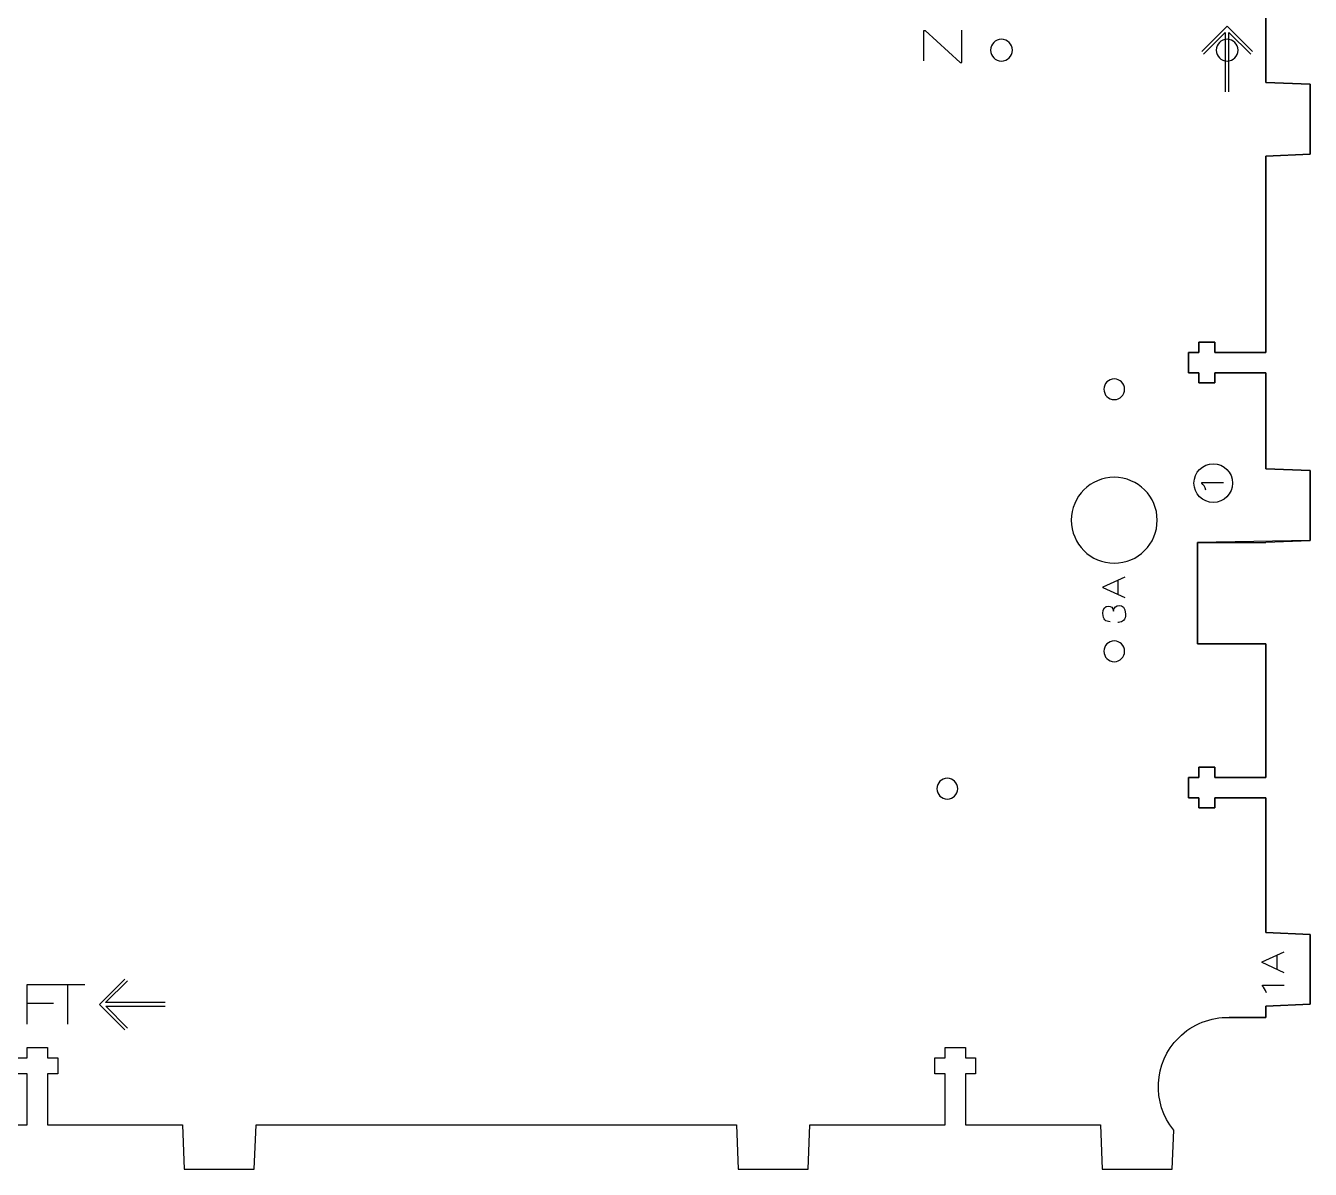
# Model space of a CAD drawing. Header units: millimetres. Extents: x -1200 to 608, y -610 to 472.
# Drawn here: x 389.9 to 566.4, y -370.1 to -212.9 of the extents above; entities that cross this region are included whole.
import ezdxf

# ---------------------------------------------------------------- set-up
doc = ezdxf.new("R2010")
doc.units = ezdxf.units.MM
for name, color, linetype, true_color in [('CHANGED_PARTS', 3, 'Continuous', 0x00ff00), ('CUTS', 1, 'Continuous', 0xff0000), ('ORIGIONAL_PARTS_THAT_WERE_', 6, 'Continuous', 0xff00ff), ('TEXT', 5, 'Continuous', 0x0000ff)]:
    doc.layers.add(name, color=color, linetype=linetype, true_color=true_color)

msp = doc.modelspace()

# ---------------------------------------------------------------- linework, layer by layer
at = {"layer": 'CHANGED_PARTS'}
for p, q in [((560.31, -180.84), (560.31, -220.74)), ((560.31, -220.74), (566.4, -220.99)), ((566.4, -220.99), (566.4, -230.59)), ((566.4, -230.59), (560.31, -230.84)), ((560.31, -230.84), (560.31, -257.82)), ((553.29, -256.42), (551.09, -256.42)), ((551.09, -256.42), (551.09, -257.82)), ((553.29, -257.82), (553.29, -256.42)), ((551.09, -257.82), (549.65, -257.82)), ((549.65, -257.82), (549.65, -260.62)), ((560.31, -257.82), (553.29, -257.82)), ((549.65, -260.62), (551.09, -260.62)), ((551.09, -260.62), (551.09, -262.02)), ((553.29, -262.02), (553.29, -260.62)), ((553.29, -260.62), (560.31, -260.62)), ((560.31, -260.62), (560.31, -273.81)), ((551.09, -262.02), (553.29, -262.02)), ((560.31, -273.81), (566.4, -274.06)), ((566.4, -274.06), (566.4, -283.66)), ((566.4, -283.66), (550.92, -283.96)), ((550.92, -283.96), (550.92, -297.86)), ((550.92, -297.86), (560.31, -297.86)), ((560.31, -297.86), (560.31, -316.21)), ((553.29, -314.81), (551.09, -314.81)), ((551.09, -314.81), (551.09, -316.21)), ((553.29, -316.21), (553.29, -314.81)), ((551.09, -316.21), (549.65, -316.21)), ((549.65, -316.21), (549.65, -319.01)), ((560.31, -316.21), (553.29, -316.21)), ((549.65, -319.01), (551.09, -319.01)), ((551.09, -319.01), (551.09, -320.41)), ((553.29, -320.41), (553.29, -319.01)), ((553.29, -319.01), (560.31, -319.01)), ((560.31, -319.01), (560.31, -337.53)), ((551.09, -320.41), (553.29, -320.41)), ((560.31, -337.53), (566.4, -337.78)), ((566.4, -337.78), (566.4, -347.38)), ((566.4, -347.38), (560.31, -347.63)), ((560.31, -347.63), (560.31, -349.19)), ((560.31, -349.19), (555.25, -349.19))]:
    msp.add_line(p, q, dxfattribs=at)
at = {"layer": 'CUTS', "color": 1, "true_color": 0xff0000}
for points in [[(388.74, -354.74), (390.14, -354.74), (390.14, -353.3), (392.94, -353.3), (392.94, -354.74), (394.34, -354.74), (394.34, -356.94), (392.94, -356.94), (392.94, -363.96), (411.47, -363.96), (411.72, -370.05), (421.32, -370.05), (421.57, -363.96), (487.56, -363.96), (487.81, -370.05), (497.41, -370.05), (497.66, -363.96), (516.22, -363.96), (516.22, -356.94), (514.82, -356.94), (514.82, -354.74), (516.22, -354.74), (516.22, -353.3), (519.02, -353.3), (519.02, -354.74), (520.42, -354.74), (520.42, -356.94), (519.02, -356.94), (519.02, -363.96), (537.57, -363.96), (537.82, -370.05), (547.42, -370.05), (547.64, -364.68)], [(371.57, -363.96), (390.14, -363.96), (390.14, -356.94), (388.74, -356.94)]]:
    msp.add_lwpolyline(points, dxfattribs=at)
for points in [[(523.97, -214.8), (523.14, -214.8), (522.47, -215.47), (522.47, -216.3)], [(525.47, -216.3), (525.47, -215.47), (524.8, -214.8), (523.97, -214.8)], [(554.97, -214.8), (554.14, -214.8), (553.47, -215.47), (553.47, -216.3)], [(556.47, -216.3), (556.47, -215.47), (555.8, -214.8), (554.97, -214.8)], [(522.47, -216.3), (522.47, -217.12), (523.14, -217.8), (523.97, -217.8)], [(523.97, -217.8), (524.8, -217.8), (525.47, -217.12), (525.47, -216.3)], [(553.47, -216.3), (553.47, -217.12), (554.14, -217.8), (554.97, -217.8)], [(554.97, -217.8), (555.8, -217.8), (556.47, -217.12), (556.47, -216.3)], [(539.47, -261.46), (538.68, -261.46), (538.04, -262.1), (538.04, -262.88)], [(538.04, -262.88), (538.04, -263.67), (538.68, -264.31), (539.47, -264.31)], [(540.89, -262.88), (540.89, -262.1), (540.26, -261.46), (539.47, -261.46)], [(539.47, -264.31), (540.26, -264.31), (540.89, -263.67), (540.89, -262.88)], [(539.47, -274.98), (536.21, -274.98), (533.57, -277.62), (533.57, -280.88)], [(545.37, -280.88), (545.37, -277.62), (542.73, -274.98), (539.47, -274.98)], [(533.57, -280.88), (533.57, -284.14), (536.21, -286.78), (539.47, -286.78)], [(539.47, -286.78), (542.73, -286.78), (545.37, -284.14), (545.37, -280.88)], [(539.47, -297.46), (538.68, -297.46), (538.04, -298.1), (538.04, -298.88)], [(540.89, -298.88), (540.89, -298.1), (540.26, -297.46), (539.47, -297.46)], [(538.04, -298.88), (538.04, -299.67), (538.68, -300.31), (539.47, -300.31)], [(539.47, -300.31), (540.26, -300.31), (540.89, -299.67), (540.89, -298.88)], [(516.54, -316.33), (515.75, -316.33), (515.11, -316.97), (515.11, -317.76)], [(517.96, -317.76), (517.96, -316.97), (517.32, -316.33), (516.54, -316.33)], [(515.11, -317.76), (515.11, -318.55), (515.75, -319.18), (516.54, -319.18)], [(516.54, -319.18), (517.32, -319.18), (517.96, -318.55), (517.96, -317.76)], [(548.32, -351.97), (550.22, -350.06), (552.74, -349.14), (555.25, -349.19)], [(547.64, -364.68), (544.61, -360.94), (544.84, -355.44), (548.32, -351.97)]]:
    msp.add_open_spline(points, degree=3, dxfattribs=at)
at = {"layer": 'ORIGIONAL_PARTS_THAT_WERE_', "color": 6, "true_color": 0xff00ff}
msp.add_lwpolyline([(555.25, -349.19), (560.31, -349.19), (560.31, -347.63), (566.4, -347.38), (566.4, -337.78), (560.31, -337.53), (560.31, -319.01), (553.29, -319.01), (553.29, -320.41), (551.09, -320.41), (551.09, -319.01), (549.65, -319.01), (549.65, -316.21), (551.09, -316.21), (551.09, -314.81), (553.29, -314.81), (553.29, -316.21), (560.31, -316.21), (560.31, -297.86), (550.92, -297.86), (550.92, -283.96), (560.31, -283.96), (560.31, -283.91), (566.4, -283.66), (566.4, -274.06), (560.31, -273.81), (560.31, -260.62), (553.29, -260.62), (553.29, -262.02), (551.09, -262.02), (551.09, -260.62), (549.65, -260.62), (549.65, -257.82), (551.09, -257.82), (551.09, -256.42), (553.29, -256.42), (553.29, -257.82), (560.31, -257.82), (560.31, -230.84), (566.4, -230.59), (566.4, -220.99), (560.31, -220.74), (560.31, -180.84)], dxfattribs=at)
at = {"layer": 'TEXT', "color": 5, "true_color": 0x0000ff}
for points in [[(513.32, -217.75), (513.32, -213.61), (513.5, -213.61), (518.32, -218), (518.53, -218), (518.53, -213.53)], [(551.49, -216.48), (554.97, -213), (558.45, -216.48)], [(551.73, -216.85), (554.72, -213.86), (554.72, -222.03)], [(555.22, -222.03), (555.22, -213.86), (558.22, -216.86)], [(551.49, -275.79), (551.49, -275.68), (554.46, -275.68)], [(540.98, -291.54), (537.96, -290.15), (537.96, -290.04), (540.98, -288.65)], [(539.98, -289.11), (539.98, -291.09)], [(539.36, -293.38), (539.37, -293.38)], [(562.81, -343.05), (559.79, -341.66), (559.79, -341.55), (562.81, -340.16)], [(561.81, -340.62), (561.81, -342.6)], [(403.53, -350.88), (400.05, -347.4), (403.53, -343.92)], [(390.13, -350.12), (390.13, -344.68), (393.95, -344.68)], [(393.36, -344.68), (398.05, -344.68)], [(395.72, -350.12), (395.72, -344.68)], [(409.09, -347.15), (400.91, -347.15), (403.91, -344.15)], [(559.81, -344.88), (559.81, -344.77), (562.79, -344.77)], [(390.13, -347.21), (393.73, -347.21)], [(403.9, -350.64), (400.92, -347.65), (409.09, -347.65)]]:
    msp.add_lwpolyline(points, dxfattribs=at)
for points in [[(550.42, -275.78), (550.42, -274.31), (551.61, -273.12), (553.07, -273.12)], [(553.07, -273.12), (554.54, -273.12), (555.73, -274.31), (555.73, -275.78)], [(553.07, -278.44), (551.61, -278.44), (550.42, -277.25), (550.42, -275.78)], [(552.05, -276.73), (551.93, -276.27), (551.69, -275.97), (551.49, -275.79)], [(555.73, -275.78), (555.73, -277.25), (554.54, -278.44), (553.07, -278.44)], [(537.91, -293.7), (537.91, -292.99), (538.23, -292.68), (538.69, -292.68)], [(538.69, -292.68), (538.99, -292.68), (539.31, -292.85), (539.36, -293.38)], [(539.37, -293.38), (539.43, -292.81), (539.77, -292.61), (540.17, -292.61)], [(540.17, -292.61), (540.5, -292.61), (541.03, -292.83), (541.03, -293.77)], [(538.91, -294.83), (538.3, -294.8), (537.91, -294.54), (537.91, -293.7)], [(541.03, -293.77), (541.03, -294.55), (540.64, -294.91), (540.04, -294.91)], [(540.04, -294.91), (540.02, -294.91), (539.98, -294.91), (539.95, -294.91)], [(560.37, -345.82), (560.26, -345.36), (560.02, -345.06), (559.81, -344.88)]]:
    msp.add_open_spline(points, degree=3, dxfattribs=at)

doc.saveas('drawing.dxf')
